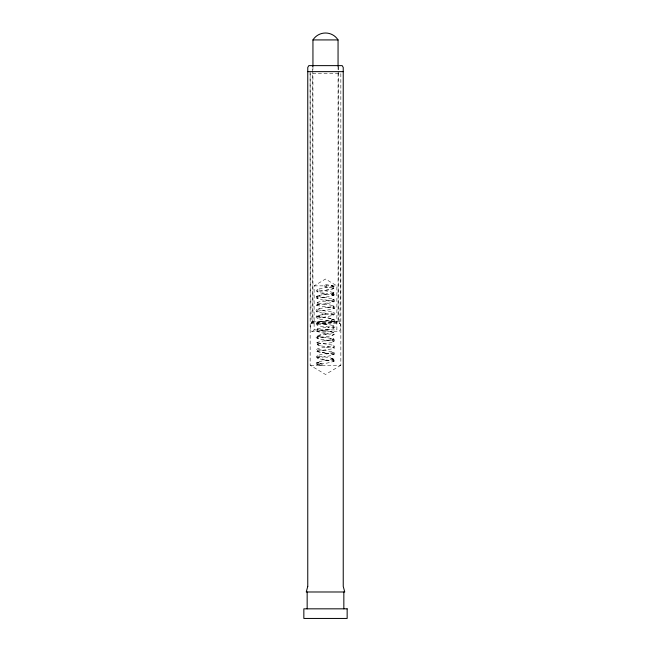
<?xml version="1.0" encoding="UTF-8"?>
<svg xmlns="http://www.w3.org/2000/svg" width="651" height="651" viewBox="0 0 651 651"><rect width="100%" height="100%" fill="white"/><g stroke="black" fill="none" stroke-linecap="round" stroke-linejoin="round"><path stroke-width="0.49" stroke-dasharray="3.25 2.44" d="M310.096 71.643L310.096 249.781L311.145 321.952L311.764 322.554L339.236 322.554L339.855 321.952L340.904 249.781M327.876 307.41L333.882 306.271L332.93 306.605C333.231 305.539 334.386 309.062 332.222 307.752C327.258 306.784 322.155 306.67 317.232 305.498C313.041 300.469 326.94 301.576 327.681 300.819L333.637 299.769M328.153 307.37C303.366 309.795 322.831 313.945 332.864 314.474C333.808 315.955 333.491 311.764 332.93 313.221L333.882 312.887L327.876 314.026C305.002 316.329 320.251 320.17 333.735 321.374L332.995 321.122C333.784 321.504 333.776 317.672 331.359 320.178M333.483 299.826L332.205 300.168L334.061 299.387M334.044 301.909L331.261 300.795M333.581 359.328L332.108 359.726L334.061 358.921M334.028 361.476L332.791 360.662L333.735 361.061M333.572 293.178L332.1 293.568L334.061 292.771M334.028 295.326L331.261 294.179M334.028 359.067C332.873 358.961 332.978 360.345 334.061 361.329M333.483 293.21C310.657 295.432 310.706 299.224 333.735 301.527L332.791 301.12M316.541 296.295L316.24 296.946M325.557 284.544C347.422 287.685 324.759 290.859 317.533 291.502L318.136 291.322L317.419 291.558L317.346 289.622L318.689 290.224L317.46 289.882M317.517 331.204L317.346 329.316L323.124 330.57L322.155 330.431C347.073 332.905 329.919 336.73 317.33 337.885L318.136 337.633C317.371 338.048 317.061 334.581 318.689 336.526A8.292 0.496 6.9 0 0 326.346 337.682M317.517 342.825L332.685 345.128L334.777 346.291L334.386 348.204L331.392 348.993L317.46 351.06L317.346 349.164L321.871 350.238M317.517 357.668L317.346 355.78L318.689 356.374L317.46 356.04M333.499 286.586L332.311 286.912L333.654 286.31L333.483 288.206L325.557 286.953M317.517 351.052L318.136 350.865L317.558 350.979M334.061 295.172L333.288 294.162L333.621 292.804L332.791 292.429M316.964 364.772C317.932 363.551 318.168 362.404 316.939 362.233M333.654 326.021C333.703 328.625 332.864 327.543 327.559 326.883C324.816 325.882 313.587 327.298 317.053 322.335M318.876 343.964L317.655 344.314C317.867 344.379 316.825 341.303 318.689 343.142L317.607 342.857M311.764 322.554L312.488 321.822L312.488 65.629M312.439 331.579L314.116 329.894L314.116 285.87L325.5 279.027L336.884 285.87L336.884 329.894L338.561 331.579M317.655 344.314C319.478 342.393 338.471 344.867 333.637 338.772M333.483 339.521L333.637 341.181L317.802 338.732L316.142 337.552L316.223 336.372L317.118 335.542L326.957 333.987M317.558 331.131L318.136 331.017L317.265 331.294C329.813 330.114 347.073 326.273 322.351 323.84L323.124 323.954L317.354 322.725L318.689 323.295C317.436 321.578 317.24 325.533 318.046 324.418L317.265 324.678C326.46 323.816 347.593 320.17 324.206 317.468M317.558 357.594L318.136 357.472L317.533 357.651C324.816 357.106 347.365 353.672 325.557 350.702M316.996 315.751L316.5 316.134M316.964 298.614L318.209 297.816L317.265 298.215C340.302 295.88 340.44 292.128 317.517 289.898M316.939 364.633L318.209 363.974L317.265 364.373C340.302 362.037 340.44 358.278 317.517 356.056M316.939 298.483C318.111 297.32 318.038 296.262 316.939 296.075M340.839 365.26L325.5 374.471L310.161 365.26L310.161 73.449L340.839 73.449L340.839 365.26L310.161 365.26M338.056 73.465L338.056 322.489L340.245 323.759L340.245 329.772L339.204 331.579L311.796 331.579L310.755 329.772L310.755 323.759L312.944 322.489L312.944 73.465M332.93 321.92L333.646 321.513M332.93 315.304L333.629 314.929M332.93 308.688L333.613 308.338M333.377 293.202L334.028 292.917M332.897 319.828L333.882 319.503L317.265 322.269M334.044 299.509C332.864 299.427 332.962 300.754 334.061 301.787M317.411 302.691L318.209 302.349M319.739 304.098C316.834 306.116 317.509 302.308 318.07 303.293L317.118 302.959L323.221 304.115C346.763 306.377 329.325 310.576 318.136 311.17C317.167 312.244 317.607 308.68 318.07 309.909L317.118 309.575L323.124 310.722M318.209 304.432L317.265 304.831C340.603 302.479 340.066 298.736 317.395 296.474M325.557 353.111L333.499 354.356L333.654 352.468L332.311 353.07L333.507 352.744M332.311 288.995L333.377 288.67M332.311 335.306L333.377 334.972M324.751 340.978A8.292 0.496 -6.9 0 0 332.344 339.83L333.377 339.505C329.43 340.278 305.482 342.223 321.765 346.015M325.02 334.321L333.654 332.62L333.247 333.662L333.654 334.704L333.231 334.004L333.483 334.516L332.864 334.321L333.703 334.59C321.488 333.385 303.659 329.731 328.747 327.136L327.876 327.258L333.353 326.289M332.1 295.66L333.377 295.285M317.265 328.885L317.965 328.69M332.311 339.838L333.353 339.562M333.483 286.595C312.228 288.759 308.948 292.291 333.735 294.911M318.054 315.621L319.739 315.247M333.483 352.752C313.465 354.632 307.89 358.416 333.426 360.947M333.483 359.36C330.252 359.97 305.864 362.005 321.22 365.691A1.204 1.172 -90 0 0 321.22 363.372L317.387 362.623M319.739 295.408L318.209 295.733A8.292 1.107 0.5 0 0 318.844 296.872L317.517 296.514M318.209 308.965L319.739 308.631M318.209 357.358L319.739 357.025M331.676 286.993L332.571 286.822M318.876 330.741L320.731 330.391M318.876 335.265L320.902 334.891M319.739 317.33L322.115 316.939M319.739 321.863L322.302 321.448M320.609 363.372L321.22 363.372L320.609 363.372A1.204 1.172 90 0 0 320.609 365.699M326.314 289.939L328.934 289.581M326.314 354.014L328.942 353.648M329.129 360.239L323.433 360.988M326.314 347.398L328.763 347.064M322.115 314.856L327.616 314.148M322.302 323.531L327.616 322.847M325.02 329.788L327.616 329.463M325.02 303.325L327.429 303.024M323.417 294.83L326.314 294.472M314.116 285.87L336.884 285.87M312.488 321.822L338.512 321.822L339.236 322.554M311.145 321.952L339.855 321.952M310.755 323.759L340.245 323.759M314.116 329.894L336.884 329.894M325.541 350.702L321.578 350.197M325.541 353.102L316.858 351.638L316.142 350.783L316.223 349.603L318.372 348.423L333.654 345.852L333.483 347.748L321.472 345.974M324.686 299.867L327.486 300.209M323.384 312.919L325.98 313.253M323.384 324.068L328.609 324.743M323.384 332.767L325.98 333.1M322.741 310.665C347.431 313.188 328.812 316.915 317.265 318.062L317.965 317.826C317.444 318.054 317.004 314.685 319.706 316.882M321.976 292.877L324.686 293.251M322.147 352.443L324.686 352.785M321.968 359.026L324.686 359.401M321.797 297.377L324.686 297.784M331.261 318.559L317.118 316.191M330.016 338.186L332.124 338.577M318.713 336.494L317.517 336.209L333.776 338.813M320.406 365.398L317.395 364.34M330.187 331.603L332.124 331.961M320.438 352.167L317.623 351.516M331.261 285.48L332.791 285.813M331.261 314.026L332.791 314.352M331.261 353.721L332.791 354.046M331.261 358.253L332.791 358.579M331.261 320.642L332.913 321M317.517 362.672L318.559 362.9M332.124 340.66L333.654 341.319L333.369 341.018M333.076 325.394L333.914 325.63M318.835 363.022L316.964 362.363M333.483 288.206L333.271 287.669L333.483 288.206L332.864 288.011L333.442 288.133M333.572 347.764L332.864 347.553L333.442 347.675M317.623 338.284L318.689 338.61M317.623 344.9L318.689 345.225M317.623 358.131L318.689 358.457M317.208 316.24L318.07 316.524M332.791 305.653L333.572 305.986M333.572 308.069L332.791 307.736L333.735 308.143M316.964 296.213L317.623 296.506M332.791 294.512L333.434 294.797M333.263 327.372L333.353 327.665M333.214 320.52L333.198 320.202M338.512 66.646L338.512 321.822M338.056 66.353L338.056 72.448M312.944 66.353L312.944 72.448M326.371 286.058A1.204 0.846 -90 0 1 325.012 286.668A1.204 0.846 -90 0 1 325.199 284.658A1.204 0.846 -90 0 1 326.403 285.748M317.802 323.807L317.655 324.369L317.802 323.807M334.671 321.325L334.036 321.92L334.671 321.325M334.508 308.338L333.882 308.672L334.508 308.338M332.995 327.754L333.735 327.982L332.995 327.754M333.499 354.356L332.864 354.168L333.581 354.404L333.231 353.843L333.581 354.404M317.118 305.368L316.5 305.042L317.118 305.368M317.118 311.984L316.5 311.634L317.118 311.984"/><path stroke-width="0.98" d="M312.944 66.353L312.944 39.923C318.868 30.711 332.132 30.711 338.056 39.923L338.056 66.353M312.944 39.923L338.056 39.923M307.76 71.643L343.24 71.643M343.842 591.987L343.842 608.831M307.158 591.987L307.158 608.831M307.76 586.38L306.255 591.987L344.745 591.987L343.24 586.38L343.232 67.435L342.19 65.629L308.81 65.629L307.768 67.435L307.76 586.38M347.154 608.831L303.846 608.831L303.846 618.45L347.154 618.45L347.154 608.831"/></g></svg>
